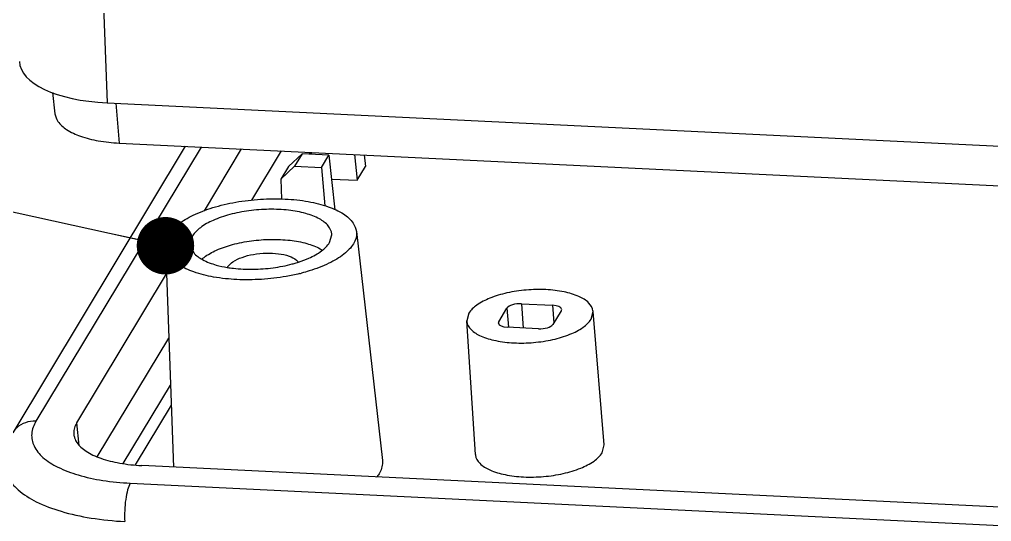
# Model space of a CAD drawing. Header units: millimetres. Extents: x 1833 to 2194, y -395 to -144.
# Drawn here: x 1898.96 to 1931.96, y -359.12 to -342.08 of the extents above; entities that cross this region are included whole.
import ezdxf

# ---------------------------------------------------------------- set-up
doc = ezdxf.new("R2010")
doc.units = ezdxf.units.MM
doc.layers.add('from', color=7, linetype='Continuous', lineweight=13)
doc.styles.get("Standard").update_dxf_attribs({"font": 'txt', "bigfont": 'gbcbig.shx'})
doc.dimstyles.new('ISO', dxfattribs={"dimscale": 0.6, "dimtxt": 2.5, "dimasz": 2.5, "dimexe": 1.25, "dimexo": 0.625, "dimtad": 0, "dimdsep": 46, "dimtxsty": 'Standard', "dimblk": 'OPEN', "dimcen": 0, "dimclrd": 4, "dimclre": 4, "dimadec": 0, "dimazin": 0, "dimtfac": 1, "dimtofl": 0, "dimtmove": 0, "dimatfit": 3, "dimfxl": 0, "dimarcsym": 0})

# ---------------------------------------------------------------- blocks, each defined once
blk = doc.blocks.new('_Open')
at = {"color": 0, "linetype": 'ByBlock', "lineweight": -2}
for p, q in [((-1, 0.167), (0, 0)), ((-1, -0.167), (0, 0)), ((0, 0), (-1, 0))]:
    blk.add_line(p, q, dxfattribs=at)

msp = doc.modelspace()

# ---------------------------------------------------------------- linework, layer by layer
at = {"color": 7, "linetype": 'Continuous'}
for p, q in [((1901.01, -321.001), (1901.939, -344.911)), ((1900.086, -344.556), (1900.168, -345.279)), ((1901.939, -344.911), (2007.135, -350.022)), ((1902.231, -344.925), (1902.346, -346.273)), ((1904.588, -346.382), (1898.733, -356.107)), ((1905.127, -346.408), (1899.523, -355.715)), ((1902.346, -346.273), (2007.539, -351.384)), ((1905.238, -348.577), (1906.503, -346.475)), ((1906.848, -348.216), (1907.857, -346.541)), ((1908.09, -347.065), (1908.553, -346.642)), ((1908.553, -346.642), (1908.299, -347.062)), ((1909.462, -346.686), (1908.553, -346.642)), ((1908.806, -346.654), (1908.845, -346.589)), ((1908.866, -346.59), (1908.868, -346.657)), ((1909.209, -347.106), (1909.462, -346.686)), ((1909.462, -346.686), (1909.668, -348.541)), ((1910.337, -346.662), (1910.42, -347.537)), ((1910.66, -346.677), (1910.703, -347.066)), ((1908.299, -347.062), (1907.83, -347.496)), ((1908.09, -347.065), (1907.83, -347.496)), ((1908.299, -347.062), (1909.209, -347.106)), ((1910.42, -347.537), (1910.703, -347.066)), ((1909.209, -347.106), (1909.331, -348.404)), ((1907.83, -347.496), (1907.851, -348.174)), ((1909.552, -347.495), (1910.42, -347.537)), ((1903.918, -349.759), (1904.024, -349.387)), ((1909.484, -349.652), (1909.563, -349.385)), ((1910.4, -349.276), (1911.279, -357.045)), ((1904.837, -349.427), (1904.762, -349.742)), ((1903.918, -349.759), (1904.188, -357.271)), ((1900.906, -355.77), (1903.953, -350.711)), ((1914.213, -352.051), (1914.144, -352.308)), ((1915.232, -352.338), (1915.51, -351.876)), ((1915.51, -351.876), (1915.563, -352.521)), ((1915.997, -351.726), (1917.059, -351.778)), ((1915.997, -351.726), (1916.064, -352.552)), ((1917.059, -351.778), (1917.096, -352.376)), ((1917.344, -351.965), (1917.065, -352.427)), ((1917.357, -351.917), (1917.344, -351.965)), ((1918.363, -352.252), (1918.432, -351.988)), ((1918.813, -356.516), (1918.432, -351.988)), ((1914.437, -356.842), (1914.144, -352.308)), ((1915.219, -352.388), (1915.232, -352.338)), ((1915.236, -352.386), (1915.232, -352.338)), ((1916.578, -352.577), (1915.517, -352.525)), ((1901.604, -356.925), (1904.031, -352.894)), ((1902.484, -357.153), (1904.088, -354.489)), ((1904.113, -355.166), (1902.89, -357.198)), ((1900.991, -356.533), (1900.906, -355.77)), ((1918.742, -356.785), (1918.813, -356.515)), ((2008.306, -362.329), (1903.113, -357.219)), ((1902.725, -357.817), (2007.972, -362.93))]:
    msp.add_line(p, q, dxfattribs=at)
for centre, radius, start, end in [((1907.068, -346.072), 4.458, 285.0136, 286.7386), ((1907.164, -346.39), 4.126, 286.7462, 287.9774), ((1906.718, -346.235), 4.318, 260.6192, 263.4432), ((1906.258, -350.616), 0.268, 148.9504, 150.9662), ((1906.954, -344.557), 6.331, 283.8324, 284.5085)]:
    msp.add_arc(centre, radius, start, end, dxfattribs=at)
for centre, major_axis, ratio, start_param, end_param in [((1902.954, -343.229), (3.991, 0.298), 0.4174, 3.126467, 4.424039), ((1915.896, -351.895), (0.399, 0.03), 0.417573, 1.283281, 2.854002), ((1916.958, -351.946), (0.399, 0.03), 0.417539, -0.002405, 1.283114), ((1915.618, -352.357), (0.399, 0.03), 0.417539, -3.134229, -1.858478), ((1916.679, -352.409), (0.399, 0.03), 0.417573, -1.858311, -0.287591)]:
    msp.add_ellipse(centre, major_axis=major_axis, ratio=ratio, start_param=start_param, end_param=end_param, dxfattribs=at)
for points, start_tangent, end_tangent in [([(1900.168, -345.279), (1900.269, -345.539), (1900.564, -345.816), (1901.031, -346.039), (1901.638, -346.196), (1902.346, -346.273)], (0.121754, -0.99256), (0.998822, -0.048523)), ([(1904.024, -349.387), (1904.344, -349.039), (1904.856, -348.724), (1905.524, -348.466), (1906.305, -348.28), (1907.143, -348.18), (1907.983, -348.173), (1908.767, -348.259), (1909.441, -348.433), (1909.96, -348.681), (1910.288, -348.988), (1910.399, -349.277)], (0.515848, 0.85668), (0.121929, -0.992539)), ([(1909.563, -349.385), (1909.562, -349.363), (1909.444, -349.087), (1909.144, -348.849), (1908.679, -348.665), (1908.097, -348.554), (1907.431, -348.522), (1906.752, -348.572), (1906.098, -348.701), (1905.536, -348.897), (1905.103, -349.146), (1904.837, -349.427)], (-0.01325, 0.999912), (-0.515848, -0.85668)), ([(1910.399, -349.277), (1910.403, -349.333), (1910.297, -349.692)], (0.121929, -0.992539), (-0.515848, -0.85668)), ([(1904.762, -349.742), (1904.877, -349.992), (1905.177, -350.23), (1905.643, -350.414), (1906.014, -350.496)], (0.137535, -0.990497), (0.986511, -0.163695)), ([(1905.155, -350.21), (1905.226, -350.153), (1905.65, -349.909), (1906.198, -349.718), (1906.836, -349.592), (1907.499, -349.543), (1908.148, -349.574), (1908.716, -349.683), (1909.171, -349.862)], (0.756897, 0.653535), (0.877976, -0.478705)), ([(1908.437, -350.315), (1908.785, -350.182), (1909.219, -349.933), (1909.484, -349.652)], (0.951145, 0.308744), (0.515848, 0.85668)), ([(1910.297, -349.692), (1909.977, -350.04), (1909.466, -350.355), (1908.797, -350.613), (1908.54, -350.686)], (-0.515848, -0.85668), (-0.968105, -0.250544)), ([(1905.961, -350.877), (1905.554, -350.82), (1904.88, -350.647), (1904.361, -350.398), (1904.033, -350.091), (1903.918, -349.759)], (-0.994464, 0.105078), (-0.041775, 0.999127)), ([(1906.029, -350.478), (1906.209, -350.302), (1906.516, -350.153), (1906.904, -350.052), (1907.339, -350.009), (1907.754, -350.029), (1908.113, -350.111), (1908.362, -350.243), (1908.422, -350.303)], (0.515848, 0.85668), (0.631832, -0.775106)), ([(1909.171, -349.862), (1909.242, -349.904)], (0.877976, -0.478705), (0.849231, -0.528022)), ([(1906.224, -350.525), (1906.89, -350.557), (1907.569, -350.507), (1908.223, -350.378)], (0.993379, -0.114885), (0.965802, 0.259279)), ([(1908.467, -350.704), (1908.016, -350.799), (1907.178, -350.899), (1906.338, -350.906), (1905.961, -350.877)], (-0.970994, -0.239103), (-0.994464, 0.105078)), ([(1918.431, -351.988), (1918.429, -351.968), (1918.286, -351.702), (1917.948, -351.48), (1917.447, -351.323), (1916.832, -351.248), (1916.164, -351.261), (1915.509, -351.361), (1914.929, -351.539), (1914.483, -351.776), (1914.213, -352.051)], (-0.073574, 0.99729), (-0.515848, -0.85668)), ([(1914.144, -352.308), (1914.146, -352.335), (1914.289, -352.601), (1914.628, -352.824), (1915.129, -352.98), (1915.744, -353.055), (1916.411, -353.042), (1917.067, -352.942), (1917.647, -352.764), (1918.093, -352.527), (1918.363, -352.252)], (0.053592, -0.998563), (0.515848, 0.85668)), ([(1899.523, -355.715), (1899.164, -355.764), (1898.869, -355.939), (1898.734, -356.105)], (-0.998822, 0.048523), (-0.516731, -0.856148)), ([(1899.523, -355.715), (1899.378, -356.14), (1899.458, -356.555), (1899.759, -356.94), (1900.267, -357.273), (1900.955, -357.538), (1901.79, -357.723), (1902.725, -357.817)], (-0.515524, -0.856875), (0.998817, -0.048629)), ([(1900.906, -355.77), (1900.83, -355.942), (1900.805, -356.113), (1900.809, -356.167)], (-0.515848, -0.85668), (0.113493, -0.993539)), ([(1900.809, -356.167), (1900.834, -356.281), (1900.915, -356.442), (1901.047, -356.594), (1901.228, -356.734), (1901.454, -356.861), (1901.721, -356.971), (1902.364, -357.136), (1903.113, -357.219)], (0.113493, -0.993539), (0.998822, -0.048523)), ([(1914.438, -356.842), (1914.44, -356.869), (1914.586, -357.141), (1914.932, -357.368), (1915.443, -357.527), (1916.07, -357.604), (1916.752, -357.591), (1917.421, -357.489), (1918.012, -357.307), (1918.467, -357.065), (1918.742, -356.785)], (0.053615, -0.998562), (0.515848, 0.85668)), ([(1898.446, -357.178), (1898.545, -357.571), (1898.913, -358.038), (1899.533, -358.445), (1900.373, -358.771), (1901.392, -358.999), (1902.539, -359.12)], (0.048295, -0.998833), (0.998592, -0.053039)), ([(1911.279, -357.045), (1911.283, -357.107), (1911.167, -357.499)], (0.121929, -0.992539), (-0.515848, -0.85668)), ([(1911.167, -357.499), (1911.085, -357.617)], (-0.515848, -0.85668), (-0.620054, -0.784559)), ([(1902.725, -357.817), (1902.635, -358.042), (1902.568, -358.367), (1902.534, -358.745), (1902.538, -359.12)], (-0.515848, -0.85668), (0.066219, -0.997805))]:
    msp.add_spline(points, degree=3, dxfattribs=dict(at, start_tangent=start_tangent, end_tangent=end_tangent))

# ---------------------------------------------------------------- leaders
at = {"layer": 'from'}
msp.add_leader([(1903.918, -349.759), (1875.817, -343.604)], dimstyle='ISO', override={"dimscale": 1, "dimasz": 1.95, "dimexo": 0.125, "dimadec": 2, "dimazin": 2, "dimldrblk": 'Dot'}, dxfattribs=at)

doc.saveas('drawing.dxf')
